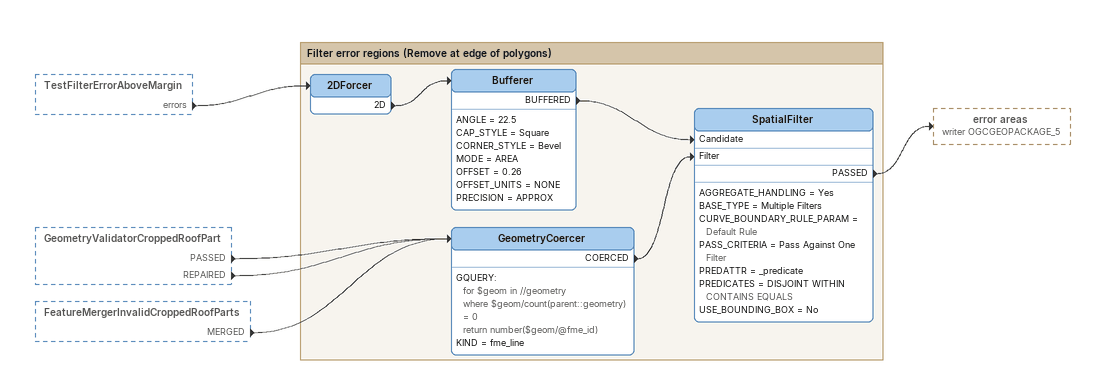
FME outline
TestFilterErrorAboveMargin [outside]
    errors -> 2DForcer
GeometryValidatorCroppedRoofPart [outside]
    PASSED -> GeometryCoercer
    REPAIRED -> GeometryCoercer
FeatureMergerInvalidCroppedRoofParts [outside]
    MERGED -> GeometryCoercer

Bookmark: Filter error regions (Remove at edge of polygons)
2DForcer
    2D -> Bufferer
Bufferer
    ANGLE = 22.5
    CAP_STYLE = Square
    CORNER_STYLE = Bevel
    MODE = AREA
    OFFSET = 0.26
    OFFSET_UNITS = NONE
    PRECISION = APPROX
    BUFFERED -> SpatialFilter [Candidate]
GeometryCoercer
    GQUERY:
      for $geom in //geometry
      where $geom/count(parent::geometry) = 0
      return number($geom/@fme_id)
    KIND = fme_line
    COERCED -> SpatialFilter [Filter]
SpatialFilter
    AGGREGATE_HANDLING = Yes
    BASE_TYPE = Multiple Filters
    CURVE_BOUNDARY_RULE_PARAM = Default Rule
    PASS_CRITERIA = Pass Against One Filter
    PREDATTR = _predicate
    PREDICATES = DISJOINT WITHIN CONTAINS EQUALS
    USE_BOUNDING_BOX = No
    PASSED -> error areas (writer OGCGEOPACKAGE_5)
